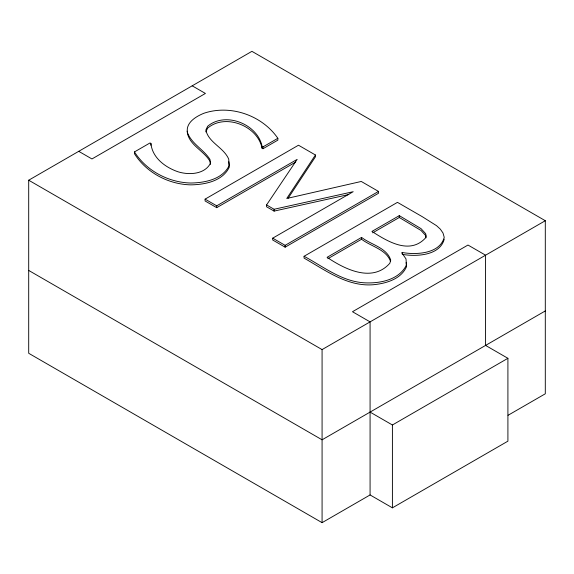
<?xml version="1.0" encoding="UTF-8"?>
<svg xmlns="http://www.w3.org/2000/svg" width="574" height="574" viewBox="0 0 574 574"><rect width="100%" height="100%" fill="white"/><g stroke="black" fill="none" stroke-linecap="round" stroke-linejoin="round"><path stroke-width="0.86" d="M444.226 239.136C440.014 255.717 416.064 256.829 402.288 254.347L402.288 252.51C416.064 254.985 440.014 253.88 444.226 237.292L442.992 232.987L440.315 229.134L436.534 225.675L422.234 216.656L397.459 202.357L304.069 256.277L304.069 258.113C325.393 270.189 347.234 286.813 373.2 284.74C385.793 283.563 400.831 279.33 406.457 266.86L406.127 262.497M205.851 131.884L207.623 128.145C225.252 113.042 257.661 125.842 262.053 148.178L262.992 148.723L277.852 140.142L277.852 138.298C262.088 115.331 230.475 104.31 203.949 113.243C196.043 116.414 185.388 122.721 187.49 132.788C191.795 143.981 203.777 149.527 209.976 159.457L210.493 163.281C204.559 174.546 188.774 175.214 177.825 171.719C165.183 167.314 152.282 157.742 150.912 143.443L150.036 142.933L134.481 151.916L134.481 153.753C146.42 172.709 168.491 184.333 190.74 184.864C204.889 184.641 222.511 181.262 229.248 167.264L228.768 161.725M205.097 199.135L298.487 145.215L315.42 154.994L286.763 198.482L361.268 181.463L378.517 191.422L378.517 193.259L285.127 247.179L272.715 240.011L272.715 238.167L353.182 191.709L274.092 209.273L266.566 204.925L297.174 159.371L216.707 205.829L205.097 199.135L205.097 200.972L216.707 207.673L295.624 162.112M288.22 198.109L315.42 156.831L315.42 154.994M370.079 494.946L370.079 321.885L352.486 311.725L467.989 245.041L485.575 255.2L485.575 345.412L507.911 358.305L507.911 441.162L392.408 507.839L370.079 494.946L322.079 522.663L28.7 353.283L28.7 180.214L251.921 51.337L545.3 220.717L545.3 393.786L508.069 415.282M134.481 151.916C146.42 170.865 168.491 182.489 190.74 183.02C204.889 182.805 222.511 179.425 229.248 165.42L228.696 159.091C223.745 147.425 208.477 142.632 205.851 130.047L207.623 126.302C225.252 111.198 257.661 124.006 262.053 146.341L262.992 146.879L277.852 138.298M272.715 238.167L285.127 245.335L378.517 191.422M361.584 237.406L327.087 257.324C344.701 269.213 372.311 283.104 389.839 263.244L390.722 260.108C386.783 247.581 370.976 244.732 361.584 237.406L361.584 239.25L327.854 258.723M399.282 215.645L371.93 231.43C387.292 241.267 409.52 255.086 425.399 238.081L426.145 235.943L425.686 233.711L421.043 228.646L399.282 215.645L399.282 217.489L372.691 232.836M402.288 252.51L401.786 252.797L405.997 258.91L406.457 265.016C399.26 279.796 380.347 283.506 365.286 282.853C342.24 281.913 323.528 266.716 304.069 256.277M28.7 180.214L322.079 349.595L545.3 220.717M545.3 310.936L322.079 439.813L28.7 270.433M370.079 412.096L392.408 424.99L507.911 358.305M266.566 204.925L266.566 206.769L274.092 211.11L348.834 194.514M192.197 85.82L205.413 93.447L91.955 158.955L78.738 151.328M399.282 217.489L421.043 230.483L425.686 235.555L426.145 237.787M361.584 239.25C370.854 246.425 386.044 249.295 390.492 261.206M210.393 164.358L209.976 161.294C203.734 150.417 188.229 144.713 187.16 131.159M392.408 424.99L392.408 507.839M322.079 349.595L322.079 522.663M285.127 245.335L285.127 247.179M274.092 209.273L274.092 211.11M262.992 146.879L262.992 148.723M262.053 146.341L262.053 148.178M216.707 205.829L216.707 207.673M150.912 143.443L150.912 145.279"/></g></svg>
